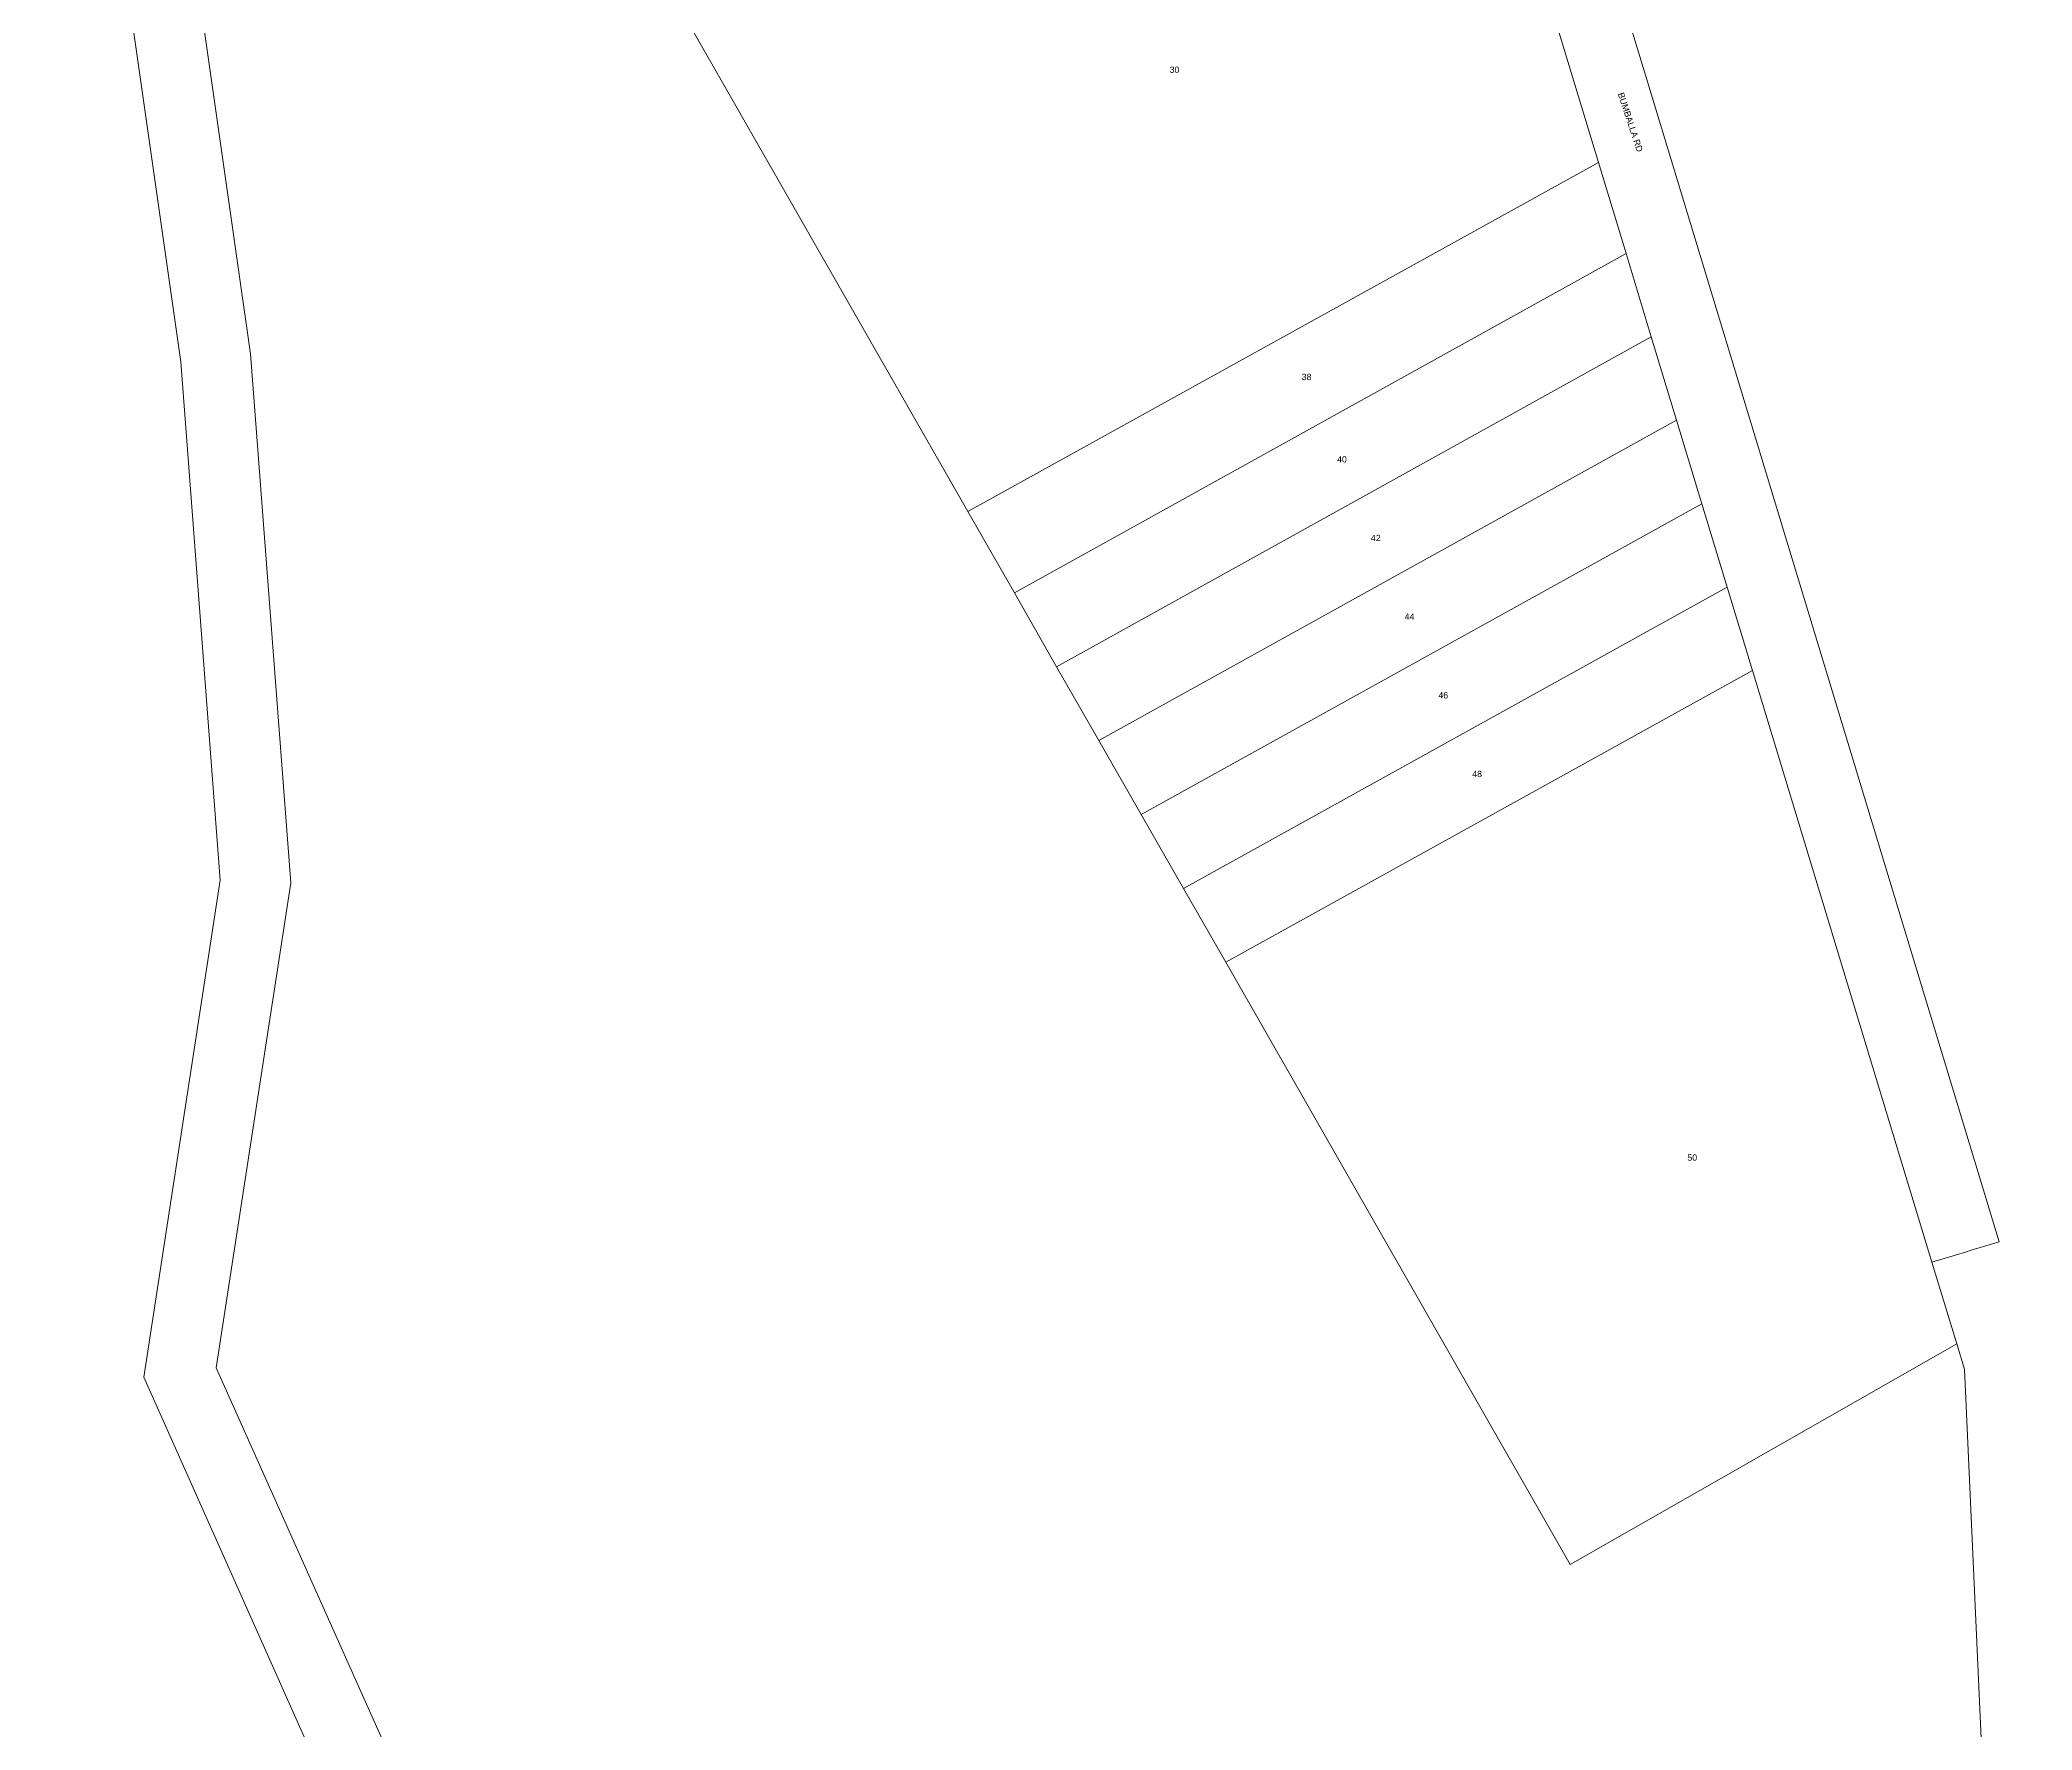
# Model space of a CAD drawing. Header units: metres. Extents: x 236404 to 242483, y 6153774 to 6158537.
# Drawn here: x 239160 to 239730, y 6155977 to 6156461 of the extents above; entities that cross this region are included whole.
import ezdxf

# ---------------------------------------------------------------- set-up
doc = ezdxf.new("R2010")
doc.units = ezdxf.units.M
doc.layers.add('Cadastre Land Parcels_SP_EXT', color=8, linetype='Continuous', lineweight=5)
doc.layers.add('Cadastre Roads_SP_EXT', color=8, linetype='Continuous', lineweight=5)
doc.styles.get("Standard").update_dxf_attribs({"font": 'arial.ttf'})

msp = doc.modelspace()

# ---------------------------------------------------------------- linework, layer by layer
at = {"layer": 'Cadastre Land Parcels_SP_EXT', "linetype": 'Continuous'}
for points in [[(239499.4, 6156197.17), (239487.3, 6156218.33), (239475.2, 6156239.49), (239463.1, 6156260.65), (239451, 6156281.81), (239438.9, 6156302.97), (239425.61, 6156326.2), (239344, 6156468.9), (239290.84, 6156561.88), (239186.74, 6156750.68), (239193.08, 6156562.11), (239220.22, 6156371.35), (239231.84, 6156219.91), (239210.47, 6156081.07), (239263.92, 6155961.34), (239277.04, 6155931.96), (239477.01, 6155861.01), (239537.13, 6155803.64), (239730.22, 6155651.33), (239710.84, 6156080.68), (239708.62, 6156087.95), (239597.99, 6156024.75), (239499.4, 6156197.17)], [(239145.36, 6155563.72), (239153.6, 6155577.05), (239219.02, 6155665.95), (239243.48, 6155957.88), (239189.73, 6156078.37), (239211.56, 6156220.66), (239200.29, 6156369.12), (239173.05, 6156560.32), (239168.01, 6156709.4), (239125.57, 6156624.48), (239031.78, 6156507.47), (238966.62, 6156451.21), (238914.71, 6156406.33), (238881.84, 6156391.63), (238646.4, 6156222.74), (238584.24, 6155786.29), (238553.82, 6155572.59), (238680.59, 6155557.64), (238690.65, 6155629.66), (239145.36, 6155563.72)], [(239606.08, 6156426.13), (239557.63, 6156585.97), (239344, 6156468.9), (239425.61, 6156326.2), (239606.08, 6156426.13)], [(239613.97, 6156400.09), (239606.08, 6156426.13), (239425.61, 6156326.2), (239438.9, 6156302.97), (239613.97, 6156400.09)], [(239621.21, 6156376.22), (239613.97, 6156400.09), (239438.9, 6156302.97), (239451, 6156281.81), (239621.21, 6156376.22)], [(239628.45, 6156352.34), (239621.21, 6156376.22), (239451, 6156281.81), (239463.1, 6156260.65), (239628.45, 6156352.34)], [(239635.69, 6156328.46), (239628.45, 6156352.34), (239463.1, 6156260.65), (239475.2, 6156239.49), (239635.69, 6156328.46)], [(239642.93, 6156304.58), (239635.69, 6156328.46), (239475.2, 6156239.49), (239487.3, 6156218.33), (239642.93, 6156304.58)], [(239650.17, 6156280.71), (239642.93, 6156304.58), (239487.3, 6156218.33), (239499.4, 6156197.17), (239650.17, 6156280.71)], [(239701.54, 6156111.29), (239650.17, 6156280.71), (239499.4, 6156197.17), (239597.99, 6156024.75), (239708.62, 6156087.95), (239701.54, 6156111.29)]]:
    msp.add_lwpolyline(points, close=True, dxfattribs=at)
at = {"layer": 'Cadastre Roads_SP_EXT', "linetype": 'Continuous'}
for points in [[(239263.92, 6155961.34), (239210.47, 6156081.07), (239231.84, 6156219.91), (239220.22, 6156371.35), (239193.08, 6156562.11), (239186.74, 6156750.68), (239176.97, 6156729.15), (239168.01, 6156709.4), (239173.05, 6156560.32), (239200.29, 6156369.12), (239211.56, 6156220.66), (239189.73, 6156078.37), (239243.48, 6155957.88)], [(239557.63, 6156585.97), (239606.08, 6156426.13), (239613.97, 6156400.09), (239621.21, 6156376.22), (239628.45, 6156352.34), (239635.69, 6156328.46), (239642.93, 6156304.58), (239650.17, 6156280.71), (239701.54, 6156111.29), (239711.17, 6156114.23), (239712.79, 6156114.72), (239720.81, 6156117.16), (239668.22, 6156290.66), (239624.13, 6156436.08), (239612.67, 6156473.89)]]:
    msp.add_lwpolyline(points, dxfattribs=at)

# ---------------------------------------------------------------- texts
at = {"layer": 'Cadastre Land Parcels_SP_EXT'}
for s, p in [('30', (239483.33, 6156451.8)), ('38', (239521.14, 6156363.85)), ('40', (239531.27, 6156340.27)), ('42', (239540.94, 6156317.75)), ('44', (239550.61, 6156295.23)), ('46', (239560.28, 6156272.72)), ('48', (239569.95, 6156250.2)), ('50', (239631.54, 6156140.37))]:
    msp.add_text(s, height=1.8, dxfattribs=at).set_placement(p)
at = {"layer": 'Cadastre Roads_SP_EXT'}
msp.add_text('BUMBALLA RD', height=1.8, rotation=288.2659, dxfattribs=at).set_placement((239611.59, 6156445.83))

doc.saveas('drawing.dxf')
